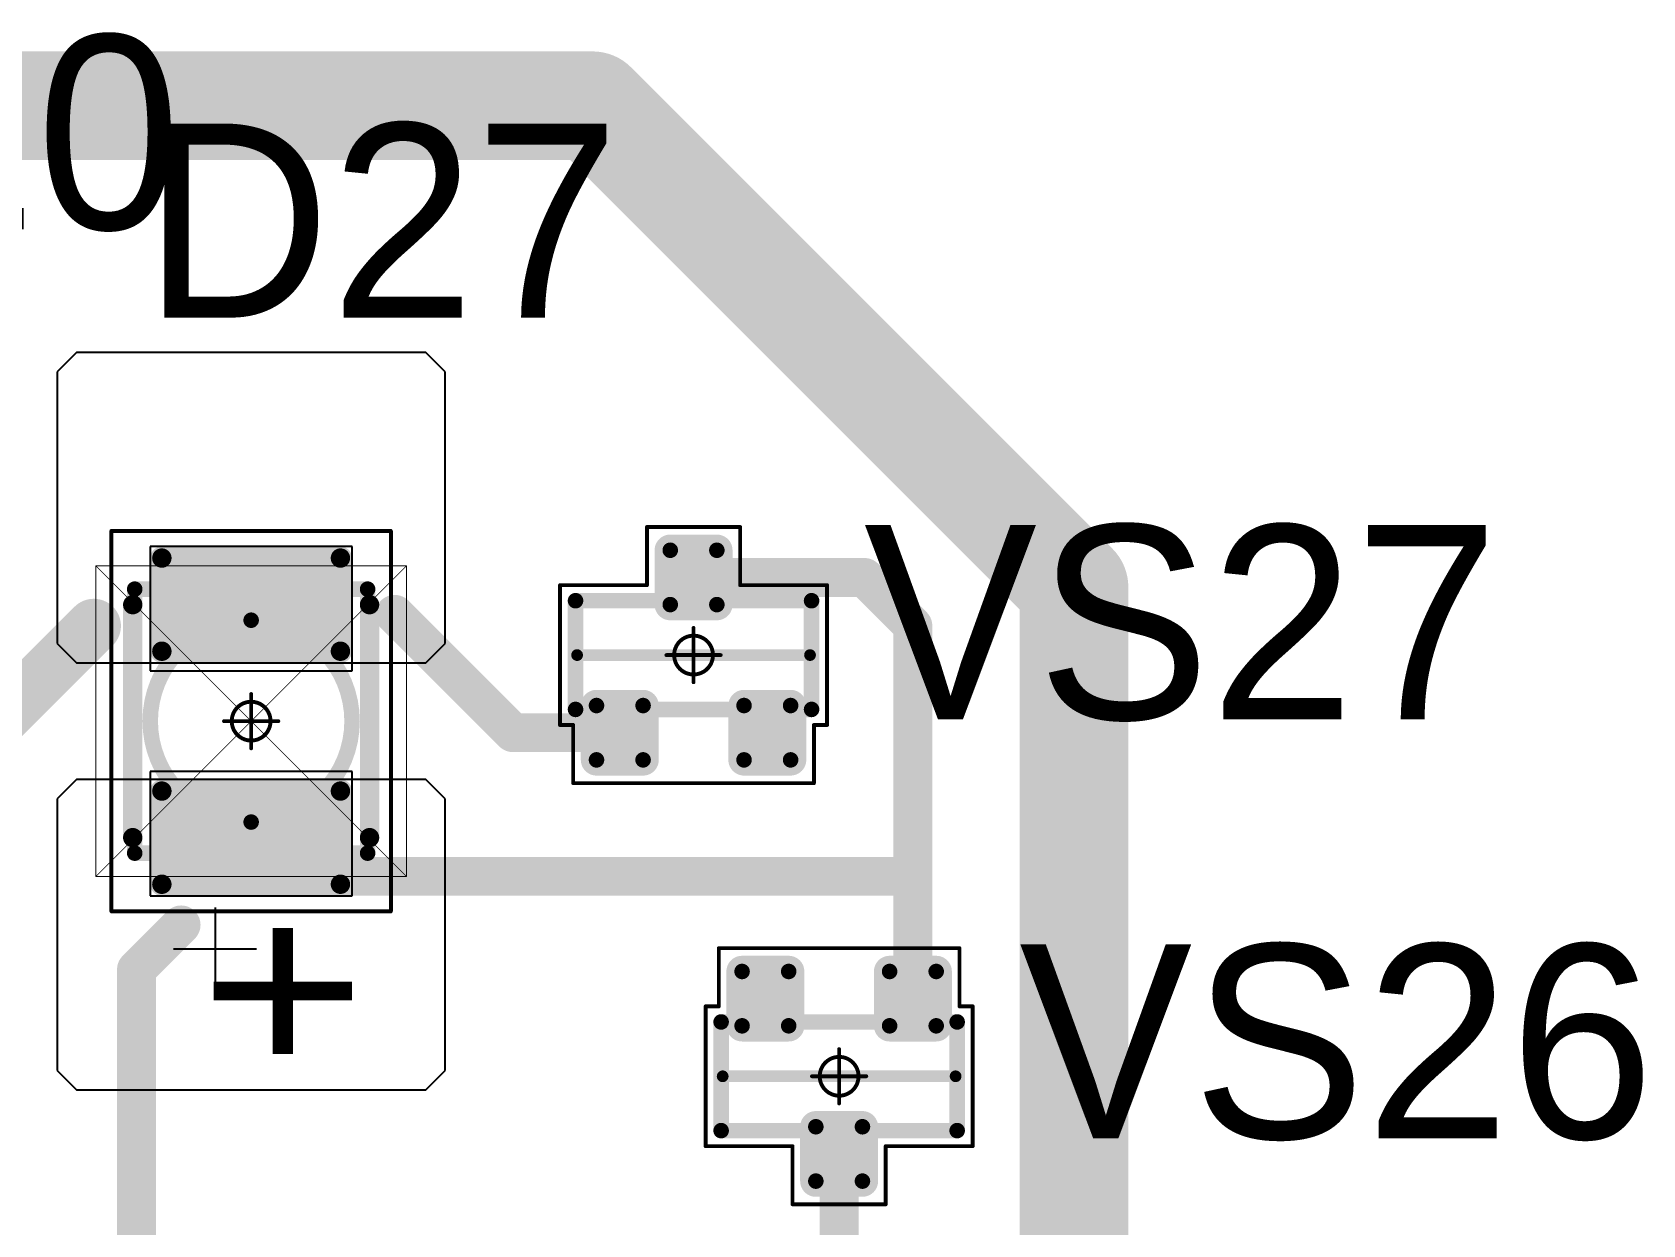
# Model space of a CAD drawing. Header units: millimetres. Extents: x 0 to 273, y 0 to 149.
# Drawn here: x 91.18 to 111.93, y 75.51 to 90.87 of the extents above; entities that cross this region are included whole.
import ezdxf

# ---------------------------------------------------------------- set-up
doc = ezdxf.new("R2010")
doc.units = ezdxf.units.MM
for name, color, linetype in [('Mechanical13', 56, 'Continuous'), ('Mechanical15', 56, 'Continuous'), ('Mechanical2', 216, 'Continuous'), ('TopLayer', 1, 'Continuous'), ('TopOverlay', 2, 'Continuous'), ('TopPaste', 8, 'Continuous'), ('TopSolder', 216, 'Continuous')]:
    doc.layers.add(name, color=color, linetype=linetype)

# ---------------------------------------------------------------- blocks, each defined once
blk = doc.blocks.new('SOT23_43')
at = {"layer": 'Mechanical13', "const_width": 0.2}
for points in [[(-0.7, 1.52), (-0.7, -1.52)], [(0.7, 1.52), (-0.7, 1.52)], [(0.7, 1.52), (0.7, -1.52)], [(-0.7, -1.52), (0.7, -1.52)]]:
    blk.add_lwpolyline(points, dxfattribs=at)
at = {"layer": 'Mechanical13', "const_width": 0.1}
for points in [[(-0.75, 1.52, 1), (-0.65, 1.52, 1)], [(-0.75, 1.52, 1), (-0.65, 1.52, 1)], [(0.65, 1.52, 1), (0.75, 1.52, 1)], [(0.65, 1.52, 1), (0.75, 1.52, 1)], [(-0.75, -1.52, 1), (-0.65, -1.52, 1)], [(-0.75, -1.52, 1), (-0.65, -1.52, 1)], [(0.65, -1.52, 1), (0.75, -1.52, 1)], [(0.65, -1.52, 1), (0.75, -1.52, 1)]]:
    blk.add_lwpolyline(points, format="xyb", close=True, dxfattribs=at)
at = {"layer": 'Mechanical15', "const_width": 0.05}
for points in [[(0.9, 1.72), (-0.9, 1.72)], [(-0.9, 1.72), (-0.9, 1.55)], [(0.9, 1.72), (0.9, 0.6)], [(-1.65, 1.55), (-0.9, 1.55)], [(-1.65, 1.55), (-1.65, -1.55)], [(0.9, 0.6), (1.65, 0.6)], [(1.65, 0.6), (1.65, -0.6)], [(0, 0.35), (0, -0.35)], [(-0.35, 0), (0.35, 0)], [(0.9, -0.6), (0.9, -1.72)], [(0.9, -0.6), (1.65, -0.6)], [(-1.65, -1.55), (-0.9, -1.55)], [(-0.9, -1.55), (-0.9, -1.72)], [(-0.9, -1.72), (0.9, -1.72)]]:
    blk.add_lwpolyline(points, dxfattribs=at)
at = {"layer": 'Mechanical15'}
for points, const_width in [([(-0.913, 1.72, 1), (-0.888, 1.72, 1)], 0.025), ([(-0.913, 1.72, 1), (-0.888, 1.72, 1)], 0.025), ([(0.888, 1.72, 1), (0.913, 1.72, 1)], 0.025), ([(0.888, 1.72, 1), (0.913, 1.72, 1)], 0.025), ([(-1.662, 1.55, 1), (-1.637, 1.55, 1)], 0.025), ([(-1.662, 1.55, 1), (-1.637, 1.55, 1)], 0.025), ([(-0.913, 1.55, 1), (-0.888, 1.55, 1)], 0.025), ([(-0.913, 1.55, 1), (-0.888, 1.55, 1)], 0.025), ([(0.888, 0.6, 1), (0.913, 0.6, 1)], 0.025), ([(0.888, 0.6, 1), (0.913, 0.6, 1)], 0.025), ([(1.637, 0.6, 1), (1.662, 0.6, 1)], 0.025), ([(1.637, 0.6, 1), (1.662, 0.6, 1)], 0.025), ([(0.25, 0, 1), (-0.25, 0, 1)], 0.05), ([(-0.012, 0.35, 1), (0.012, 0.35, 1)], 0.025), ([(-0.362, 0, 1), (-0.337, 0, 1)], 0.025), ([(-0.262, 0, 1), (-0.238, 0, 1)], 0.025), ([(0.238, 0, 1), (0.262, 0, 1)], 0.025), ([(0.337, 0, 1), (0.362, 0, 1)], 0.025), ([(-0.012, -0.35, 1), (0.012, -0.35, 1)], 0.025), ([(0.888, -0.6, 1), (0.913, -0.6, 1)], 0.025), ([(0.888, -0.6, 1), (0.913, -0.6, 1)], 0.025), ([(1.637, -0.6, 1), (1.662, -0.6, 1)], 0.025), ([(1.637, -0.6, 1), (1.662, -0.6, 1)], 0.025), ([(-1.662, -1.55, 1), (-1.637, -1.55, 1)], 0.025), ([(-1.662, -1.55, 1), (-1.637, -1.55, 1)], 0.025), ([(-0.913, -1.55, 1), (-0.888, -1.55, 1)], 0.025), ([(-0.913, -1.55, 1), (-0.888, -1.55, 1)], 0.025), ([(-0.913, -1.72, 1), (-0.888, -1.72, 1)], 0.025), ([(-0.913, -1.72, 1), (-0.888, -1.72, 1)], 0.025), ([(0.888, -1.72, 1), (0.913, -1.72, 1)], 0.025), ([(0.888, -1.72, 1), (0.913, -1.72, 1)], 0.025)]:
    blk.add_lwpolyline(points, format="xyb", close=True, dxfattribs=dict(at, const_width=const_width))
at = {"layer": 'TopLayer', "const_width": 0.1}
for points in [[(-1.4, 1.25, 1), (-1.3, 1.25, 1)], [(-0.7, 1.25, 1), (-0.6, 1.25, 1)], [(-1.4, 0.65, 1), (-1.3, 0.65, 1)], [(-0.7, 0.65, 1), (-0.6, 0.65, 1)], [(0.6, 0.3, 1), (0.7, 0.3, 1)], [(1.3, 0.3, 1), (1.4, 0.3, 1)], [(0.6, -0.3, 1), (0.7, -0.3, 1)], [(1.3, -0.3, 1), (1.4, -0.3, 1)], [(-1.4, -0.65, 1), (-1.3, -0.65, 1)], [(-0.7, -0.65, 1), (-0.6, -0.65, 1)], [(-1.4, -1.25, 1), (-1.3, -1.25, 1)], [(-0.7, -1.25, 1), (-0.6, -1.25, 1)]]:
    blk.add_lwpolyline(points, format="xyb", close=True, dxfattribs=at)
at = {"layer": 'TopLayer'}
for points in [[(-1.45, 1.25), (-1.45, 0.65), (-0.55, 1.25), (-0.55, 0.65)], [(-1.35, 1.35), (-1.35, 0.55), (-0.65, 1.35), (-0.65, 0.55)], [(0.55, 0.3), (0.55, -0.3), (1.45, 0.3), (1.45, -0.3)], [(0.65, 0.4), (0.65, -0.4), (1.35, 0.4), (1.35, -0.4)], [(-1.35, -0.55), (-1.35, -1.35), (-0.65, -0.55), (-0.65, -1.35)], [(-1.45, -0.65), (-1.45, -1.25), (-0.55, -0.65), (-0.55, -1.25)]]:
    blk.add_solid(points, dxfattribs=at)
at = {"layer": 'TopOverlay', "const_width": 0.15}
blk.add_lwpolyline([(0, 1.5), (0, -1.5)], dxfattribs=at)
at = {"layer": 'TopOverlay', "const_width": 0.075}
for points in [[(-0.038, 1.5, 1), (0.038, 1.5, 1)], [(-0.038, -1.5, 1), (0.038, -1.5, 1)]]:
    blk.add_lwpolyline(points, format="xyb", close=True, dxfattribs=at)
at = {"layer": 'TopPaste', "const_width": 0.075}
for points in [[(-1.387, 1.25, 1), (-1.313, 1.25, 1)], [(-0.687, 1.25, 1), (-0.613, 1.25, 1)], [(-1.387, 0.65, 1), (-1.313, 0.65, 1)], [(-0.687, 0.65, 1), (-0.613, 0.65, 1)], [(0.613, 0.3, 1), (0.687, 0.3, 1)], [(1.313, 0.3, 1), (1.387, 0.3, 1)], [(0.613, -0.3, 1), (0.687, -0.3, 1)], [(1.313, -0.3, 1), (1.387, -0.3, 1)], [(-1.387, -0.65, 1), (-1.313, -0.65, 1)], [(-0.687, -0.65, 1), (-0.613, -0.65, 1)], [(-1.387, -1.25, 1), (-1.313, -1.25, 1)], [(-0.687, -1.25, 1), (-0.613, -1.25, 1)]]:
    blk.add_lwpolyline(points, format="xyb", close=True, dxfattribs=at)
at = {"layer": 'TopPaste'}
for points in [[(-1.425, 1.25), (-1.425, 0.65), (-0.575, 1.25), (-0.575, 0.65)], [(-1.35, 1.325), (-1.35, 0.575), (-0.65, 1.325), (-0.65, 0.575)], [(0.575, 0.3), (0.575, -0.3), (1.425, 0.3), (1.425, -0.3)], [(0.65, 0.375), (0.65, -0.375), (1.35, 0.375), (1.35, -0.375)], [(-1.35, -0.575), (-1.35, -1.325), (-0.65, -0.575), (-0.65, -1.325)], [(-1.425, -0.65), (-1.425, -1.25), (-0.575, -0.65), (-0.575, -1.25)]]:
    blk.add_solid(points, dxfattribs=at)
at = {"layer": 'TopSolder', "const_width": 0.202}
for points in [[(-1.451, 1.25, 1), (-1.249, 1.25, 1)], [(-0.751, 1.25, 1), (-0.549, 1.25, 1)], [(-1.451, 0.65, 1), (-1.249, 0.65, 1)], [(-0.751, 0.65, 1), (-0.549, 0.65, 1)], [(0.549, 0.3, 1), (0.751, 0.3, 1)], [(1.249, 0.3, 1), (1.451, 0.3, 1)], [(0.549, -0.3, 1), (0.751, -0.3, 1)], [(1.249, -0.3, 1), (1.451, -0.3, 1)], [(-1.451, -0.65, 1), (-1.249, -0.65, 1)], [(-0.751, -0.65, 1), (-0.549, -0.65, 1)], [(-1.451, -1.25, 1), (-1.249, -1.25, 1)], [(-0.751, -1.25, 1), (-0.549, -1.25, 1)]]:
    blk.add_lwpolyline(points, format="xyb", close=True, dxfattribs=at)
at = {"layer": 'TopSolder'}
for points in [[(-1.552, 1.25), (-1.552, 0.65), (-0.448, 1.25), (-0.448, 0.65)], [(-1.35, 1.452), (-1.35, 0.448), (-0.65, 1.452), (-0.65, 0.448)], [(0.65, 0.502), (0.65, -0.502), (1.35, 0.502), (1.35, -0.502)], [(0.448, 0.3), (0.448, -0.3), (1.552, 0.3), (1.552, -0.3)], [(-1.35, -0.448), (-1.35, -1.452), (-0.65, -0.448), (-0.65, -1.452)], [(-1.552, -0.65), (-1.552, -1.25), (-0.448, -0.65), (-0.448, -1.25)]]:
    blk.add_solid(points, dxfattribs=at)
blk = doc.blocks.new('SOT23_44')
at = {"layer": 'Mechanical13', "const_width": 0.2}
for points in [[(-0.7, -1.52), (-0.7, 1.52)], [(0.7, 1.52), (-0.7, 1.52)], [(0.7, -1.52), (0.7, 1.52)], [(0.7, -1.52), (-0.7, -1.52)]]:
    blk.add_lwpolyline(points, dxfattribs=at)
at = {"layer": 'Mechanical13', "const_width": 0.1}
for points in [[(-0.75, 1.52, 1), (-0.65, 1.52, 1)], [(-0.75, 1.52, 1), (-0.65, 1.52, 1)], [(0.65, 1.52, 1), (0.75, 1.52, 1)], [(0.65, 1.52, 1), (0.75, 1.52, 1)], [(-0.75, -1.52, 1), (-0.65, -1.52, 1)], [(-0.75, -1.52, 1), (-0.65, -1.52, 1)], [(0.65, -1.52, 1), (0.75, -1.52, 1)], [(0.65, -1.52, 1), (0.75, -1.52, 1)]]:
    blk.add_lwpolyline(points, format="xyb", close=True, dxfattribs=at)
at = {"layer": 'Mechanical15', "const_width": 0.05}
for points in [[(0.9, 1.72), (-0.9, 1.72)], [(-0.9, 1.55), (-0.9, 1.72)], [(0.9, 0.6), (0.9, 1.72)], [(-0.9, 1.55), (-1.65, 1.55)], [(-1.65, -1.55), (-1.65, 1.55)], [(1.65, 0.6), (0.9, 0.6)], [(1.65, -0.6), (1.65, 0.6)], [(0, -0.35), (0, 0.35)], [(0.35, 0), (-0.35, 0)], [(0.9, -1.72), (0.9, -0.6)], [(1.65, -0.6), (0.9, -0.6)], [(-0.9, -1.55), (-1.65, -1.55)], [(-0.9, -1.72), (-0.9, -1.55)], [(0.9, -1.72), (-0.9, -1.72)]]:
    blk.add_lwpolyline(points, dxfattribs=at)
at = {"layer": 'Mechanical15'}
for points, const_width in [([(-0.913, 1.72, 1), (-0.888, 1.72, 1)], 0.025), ([(-0.913, 1.72, 1), (-0.888, 1.72, 1)], 0.025), ([(0.888, 1.72, 1), (0.913, 1.72, 1)], 0.025), ([(0.888, 1.72, 1), (0.913, 1.72, 1)], 0.025), ([(-1.662, 1.55, 1), (-1.637, 1.55, 1)], 0.025), ([(-1.662, 1.55, 1), (-1.637, 1.55, 1)], 0.025), ([(-0.913, 1.55, 1), (-0.888, 1.55, 1)], 0.025), ([(-0.913, 1.55, 1), (-0.888, 1.55, 1)], 0.025), ([(0.888, 0.6, 1), (0.913, 0.6, 1)], 0.025), ([(0.888, 0.6, 1), (0.913, 0.6, 1)], 0.025), ([(1.637, 0.6, 1), (1.662, 0.6, 1)], 0.025), ([(1.637, 0.6, 1), (1.662, 0.6, 1)], 0.025), ([(0.25, 0, 1), (-0.25, 0, 1)], 0.05), ([(-0.012, 0.35, 1), (0.012, 0.35, 1)], 0.025), ([(-0.362, 0, 1), (-0.337, 0, 1)], 0.025), ([(-0.262, 0, 1), (-0.238, 0, 1)], 0.025), ([(0.238, 0, 1), (0.262, 0, 1)], 0.025), ([(0.337, 0, 1), (0.362, 0, 1)], 0.025), ([(-0.012, -0.35, 1), (0.012, -0.35, 1)], 0.025), ([(0.888, -0.6, 1), (0.913, -0.6, 1)], 0.025), ([(0.888, -0.6, 1), (0.913, -0.6, 1)], 0.025), ([(1.637, -0.6, 1), (1.662, -0.6, 1)], 0.025), ([(1.637, -0.6, 1), (1.662, -0.6, 1)], 0.025), ([(-1.662, -1.55, 1), (-1.637, -1.55, 1)], 0.025), ([(-1.662, -1.55, 1), (-1.637, -1.55, 1)], 0.025), ([(-0.913, -1.55, 1), (-0.888, -1.55, 1)], 0.025), ([(-0.913, -1.55, 1), (-0.888, -1.55, 1)], 0.025), ([(-0.913, -1.72, 1), (-0.888, -1.72, 1)], 0.025), ([(-0.913, -1.72, 1), (-0.888, -1.72, 1)], 0.025), ([(0.888, -1.72, 1), (0.913, -1.72, 1)], 0.025), ([(0.888, -1.72, 1), (0.913, -1.72, 1)], 0.025)]:
    blk.add_lwpolyline(points, format="xyb", close=True, dxfattribs=dict(at, const_width=const_width))
at = {"layer": 'TopLayer', "const_width": 0.1}
for points in [[(-1.4, 1.25, 1), (-1.3, 1.25, 1)], [(-0.7, 1.25, 1), (-0.6, 1.25, 1)], [(-1.4, 0.65, 1), (-1.3, 0.65, 1)], [(-0.7, 0.65, 1), (-0.6, 0.65, 1)], [(0.6, 0.3, 1), (0.7, 0.3, 1)], [(1.3, 0.3, 1), (1.4, 0.3, 1)], [(0.6, -0.3, 1), (0.7, -0.3, 1)], [(1.3, -0.3, 1), (1.4, -0.3, 1)], [(-1.4, -0.65, 1), (-1.3, -0.65, 1)], [(-0.7, -0.65, 1), (-0.6, -0.65, 1)], [(-1.4, -1.25, 1), (-1.3, -1.25, 1)], [(-0.7, -1.25, 1), (-0.6, -1.25, 1)]]:
    blk.add_lwpolyline(points, format="xyb", close=True, dxfattribs=at)
at = {"layer": 'TopLayer'}
for points in [[(-1.45, 1.25), (-1.45, 0.65), (-0.55, 1.25), (-0.55, 0.65)], [(-1.35, 1.35), (-1.35, 0.55), (-0.65, 1.35), (-0.65, 0.55)], [(0.55, 0.3), (0.55, -0.3), (1.45, 0.3), (1.45, -0.3)], [(0.65, 0.4), (0.65, -0.4), (1.35, 0.4), (1.35, -0.4)], [(-1.35, -0.55), (-1.35, -1.35), (-0.65, -0.55), (-0.65, -1.35)], [(-1.45, -0.65), (-1.45, -1.25), (-0.55, -0.65), (-0.55, -1.25)]]:
    blk.add_solid(points, dxfattribs=at)
at = {"layer": 'TopOverlay', "const_width": 0.15}
blk.add_lwpolyline([(0, -1.5), (0, 1.5)], dxfattribs=at)
at = {"layer": 'TopOverlay', "const_width": 0.075}
for points in [[(-0.038, 1.5, 1), (0.038, 1.5, 1)], [(-0.038, -1.5, 1), (0.038, -1.5, 1)]]:
    blk.add_lwpolyline(points, format="xyb", close=True, dxfattribs=at)
at = {"layer": 'TopPaste', "const_width": 0.075}
for points in [[(-1.387, 1.25, 1), (-1.313, 1.25, 1)], [(-0.687, 1.25, 1), (-0.613, 1.25, 1)], [(-1.387, 0.65, 1), (-1.313, 0.65, 1)], [(-0.687, 0.65, 1), (-0.613, 0.65, 1)], [(0.613, 0.3, 1), (0.687, 0.3, 1)], [(1.313, 0.3, 1), (1.387, 0.3, 1)], [(0.613, -0.3, 1), (0.687, -0.3, 1)], [(1.313, -0.3, 1), (1.387, -0.3, 1)], [(-1.387, -0.65, 1), (-1.313, -0.65, 1)], [(-0.687, -0.65, 1), (-0.613, -0.65, 1)], [(-1.387, -1.25, 1), (-1.313, -1.25, 1)], [(-0.687, -1.25, 1), (-0.613, -1.25, 1)]]:
    blk.add_lwpolyline(points, format="xyb", close=True, dxfattribs=at)
at = {"layer": 'TopPaste'}
for points in [[(-1.425, 1.25), (-1.425, 0.65), (-0.575, 1.25), (-0.575, 0.65)], [(-1.35, 1.325), (-1.35, 0.575), (-0.65, 1.325), (-0.65, 0.575)], [(0.575, 0.3), (0.575, -0.3), (1.425, 0.3), (1.425, -0.3)], [(0.65, 0.375), (0.65, -0.375), (1.35, 0.375), (1.35, -0.375)], [(-1.35, -0.575), (-1.35, -1.325), (-0.65, -0.575), (-0.65, -1.325)], [(-1.425, -0.65), (-1.425, -1.25), (-0.575, -0.65), (-0.575, -1.25)]]:
    blk.add_solid(points, dxfattribs=at)
at = {"layer": 'TopSolder', "const_width": 0.202}
for points in [[(-1.451, 1.25, 1), (-1.249, 1.25, 1)], [(-0.751, 1.25, 1), (-0.549, 1.25, 1)], [(-1.451, 0.65, 1), (-1.249, 0.65, 1)], [(-0.751, 0.65, 1), (-0.549, 0.65, 1)], [(0.549, 0.3, 1), (0.751, 0.3, 1)], [(1.249, 0.3, 1), (1.451, 0.3, 1)], [(0.549, -0.3, 1), (0.751, -0.3, 1)], [(1.249, -0.3, 1), (1.451, -0.3, 1)], [(-1.451, -0.65, 1), (-1.249, -0.65, 1)], [(-0.751, -0.65, 1), (-0.549, -0.65, 1)], [(-1.451, -1.25, 1), (-1.249, -1.25, 1)], [(-0.751, -1.25, 1), (-0.549, -1.25, 1)]]:
    blk.add_lwpolyline(points, format="xyb", close=True, dxfattribs=at)
at = {"layer": 'TopSolder'}
for points in [[(-1.552, 1.25), (-1.552, 0.65), (-0.448, 1.25), (-0.448, 0.65)], [(-1.35, 1.452), (-1.35, 0.448), (-0.65, 1.452), (-0.65, 0.448)], [(0.65, 0.502), (0.65, -0.502), (1.35, 0.502), (1.35, -0.502)], [(0.448, 0.3), (0.448, -0.3), (1.552, 0.3), (1.552, -0.3)], [(-1.35, -0.448), (-1.35, -1.452), (-0.65, -0.448), (-0.65, -1.452)], [(-1.552, -0.65), (-1.552, -1.25), (-0.448, -0.65), (-0.448, -1.25)]]:
    blk.add_solid(points, dxfattribs=at)
blk = doc.blocks.new('T66G_4_128')
at = {"layer": 'Mechanical13'}
for p, q in [((2.936, 0.071), (2.936, -1)), ((2.4, -0.464), (3.471, -0.464))]:
    blk.add_line(p, q, dxfattribs=at)
at = {"layer": 'Mechanical13', "const_width": 0.2}
for points in [[(-1.7, -1.5), (-1.7, 1.5)], [(1.7, 1.5), (-1.7, 1.5)], [(1.7, -1.5), (1.7, 1.5)], [(1.7, -1.5), (-1.7, -1.5)]]:
    blk.add_lwpolyline(points, dxfattribs=at)
at = {"layer": 'Mechanical13'}
for points, const_width in [([(-1.75, 1.5, 1), (-1.65, 1.5, 1)], 0.1), ([(-1.75, 1.5, 1), (-1.65, 1.5, 1)], 0.1), ([(1.65, 1.5, 1), (1.75, 1.5, 1)], 0.1), ([(1.65, 1.5, 1), (1.75, 1.5, 1)], 0.1), ([(1.3, 0, 1), (-1.3, 0, 1)], 0.2), ([(-1.35, 0, 1), (-1.25, 0, 1)], 0.1), ([(1.25, 0, 1), (1.35, 0, 1)], 0.1), ([(-1.75, -1.5, 1), (-1.65, -1.5, 1)], 0.1), ([(-1.75, -1.5, 1), (-1.65, -1.5, 1)], 0.1), ([(1.65, -1.5, 1), (1.75, -1.5, 1)], 0.1), ([(1.65, -1.5, 1), (1.75, -1.5, 1)], 0.1)]:
    blk.add_lwpolyline(points, format="xyb", close=True, dxfattribs=dict(at, const_width=const_width))
at = {"layer": 'Mechanical15', "const_width": 0.05}
for points in [[(2.45, 1.8), (-2.45, 1.8)], [(-2.45, -1.8), (-2.45, 1.8)], [(2.45, -1.8), (2.45, 1.8)], [(0, -0.35), (0, 0.35)], [(0.35, 0), (-0.35, 0)], [(2.45, -1.8), (-2.45, -1.8)]]:
    blk.add_lwpolyline(points, dxfattribs=at)
at = {"layer": 'Mechanical15'}
for points, const_width in [([(-2.462, 1.8, 1), (-2.438, 1.8, 1)], 0.025), ([(-2.462, 1.8, 1), (-2.438, 1.8, 1)], 0.025), ([(2.438, 1.8, 1), (2.462, 1.8, 1)], 0.025), ([(2.438, 1.8, 1), (2.462, 1.8, 1)], 0.025), ([(0.25, 0, 1), (-0.25, 0, 1)], 0.05), ([(-0.012, 0.35, 1), (0.012, 0.35, 1)], 0.025), ([(-0.362, 0, 1), (-0.337, 0, 1)], 0.025), ([(-0.262, 0, 1), (-0.238, 0, 1)], 0.025), ([(0.238, 0, 1), (0.262, 0, 1)], 0.025), ([(0.337, 0, 1), (0.362, 0, 1)], 0.025), ([(-0.012, -0.35, 1), (0.012, -0.35, 1)], 0.025), ([(-2.462, -1.8, 1), (-2.438, -1.8, 1)], 0.025), ([(-2.462, -1.8, 1), (-2.438, -1.8, 1)], 0.025), ([(2.438, -1.8, 1), (2.462, -1.8, 1)], 0.025), ([(2.438, -1.8, 1), (2.462, -1.8, 1)], 0.025)]:
    blk.add_lwpolyline(points, format="xyb", close=True, dxfattribs=dict(at, const_width=const_width))
at = {"layer": 'TopLayer'}
for p, q in [((-4.5, 2.5), (-4.75, 2.25)), ((-1, 2.5), (-4.5, 2.5)), ((-0.75, 2.25), (-1, 2.5)), ((1, 2.5), (0.75, 2.25)), ((4.5, 2.5), (1, 2.5)), ((4.75, 2.25), (4.5, 2.5)), ((-4.75, 2.25), (-4.75, -2.25)), ((-0.75, -2.25), (-0.75, 2.25)), ((0.75, 2.25), (0.75, -2.25)), ((4.75, -2.25), (4.75, 2.25)), ((-4.75, -2.25), (-4.5, -2.5)), ((-1, -2.5), (-0.75, -2.25)), ((0.75, -2.25), (1, -2.5)), ((4.5, -2.5), (4.75, -2.25)), ((-4.5, -2.5), (-1, -2.5)), ((1, -2.5), (4.5, -2.5))]:
    blk.add_line(p, q, dxfattribs=at)
at = {"layer": 'TopLayer', "const_width": 0.15}
for points in [[(-2.175, 1.15, 1), (-2.025, 1.15, 1)], [(-0.975, 1.15, 1), (-0.825, 1.15, 1)], [(0.825, 1.15, 1), (0.975, 1.15, 1)], [(2.025, 1.15, 1), (2.175, 1.15, 1)], [(-2.175, -1.15, 1), (-2.025, -1.15, 1)], [(-0.975, -1.15, 1), (-0.825, -1.15, 1)], [(0.825, -1.15, 1), (0.975, -1.15, 1)], [(2.025, -1.15, 1), (2.175, -1.15, 1)]]:
    blk.add_lwpolyline(points, format="xyb", close=True, dxfattribs=at)
at = {"layer": 'TopLayer'}
for points in [[(-0.9, 1.3), (-2.1, 1.3), (-0.9, -1.3), (-2.1, -1.3)], [(2.1, 1.3), (0.9, 1.3), (2.1, -1.3), (0.9, -1.3)], [(-0.75, 1.15), (-2.25, 1.15), (-0.75, -1.15), (-2.25, -1.15)], [(2.25, 1.15), (0.75, 1.15), (2.25, -1.15), (0.75, -1.15)]]:
    blk.add_solid(points, dxfattribs=at)
at = {"layer": 'TopOverlay', "const_width": 0.25}
for points in [[(1.5, 1.525), (-1.5, 1.525)], [(1.5, -1.525), (-1.5, -1.525)]]:
    blk.add_lwpolyline(points, dxfattribs=at)
at = {"layer": 'TopOverlay', "const_width": 0.125}
for points in [[(-1.562, 1.525, 1), (-1.438, 1.525, 1)], [(1.438, 1.525, 1), (1.562, 1.525, 1)], [(-1.562, -1.525, 1), (-1.438, -1.525, 1)], [(1.438, -1.525, 1), (1.562, -1.525, 1)]]:
    blk.add_lwpolyline(points, format="xyb", close=True, dxfattribs=at)
at = {"layer": 'TopPaste', "const_width": 0.125}
for points in [[(-2.163, 1.15, 1), (-2.038, 1.15, 1)], [(-0.963, 1.15, 1), (-0.838, 1.15, 1)], [(0.838, 1.15, 1), (0.963, 1.15, 1)], [(2.038, 1.15, 1), (2.163, 1.15, 1)], [(-2.163, -1.15, 1), (-2.038, -1.15, 1)], [(-0.963, -1.15, 1), (-0.838, -1.15, 1)], [(0.838, -1.15, 1), (0.963, -1.15, 1)], [(2.038, -1.15, 1), (2.163, -1.15, 1)]]:
    blk.add_lwpolyline(points, format="xyb", close=True, dxfattribs=at)
at = {"layer": 'TopPaste'}
for points in [[(-0.9, 1.275), (-2.1, 1.275), (-0.9, -1.275), (-2.1, -1.275)], [(2.1, 1.275), (0.9, 1.275), (2.1, -1.275), (0.9, -1.275)], [(-0.775, 1.15), (-2.225, 1.15), (-0.775, -1.15), (-2.225, -1.15)], [(2.225, 1.15), (0.775, 1.15), (2.225, -1.15), (0.775, -1.15)]]:
    blk.add_solid(points, dxfattribs=at)
at = {"layer": 'TopSolder'}
for p, q in [((-2.25, 1.3), (-2.25, -1.3)), ((-0.65, 1.3), (-2.25, 1.3)), ((-0.65, -1.3), (-0.65, 1.3)), ((0.65, 1.3), (0.65, -1.3)), ((2.25, 1.3), (0.65, 1.3)), ((2.25, -1.3), (2.25, 1.3)), ((-2.25, -1.3), (-0.65, -1.3)), ((0.65, -1.3), (2.25, -1.3))]:
    blk.add_line(p, q, dxfattribs=at)
at = {"layer": 'TopOverlay'}
blk.add_text('+', height=2.5, dxfattribs=at).set_placement((2.5, -0.8))

msp = doc.modelspace()

# ---------------------------------------------------------------- linework, layer by layer
at = {"layer": 'Mechanical2'}
for points, const_width in [([(92.002, 79.999), (92.002, 83.999)], 0.0127), ([(92.002, 83.999), (96.002, 83.999)], 0.0127), ([(92.002, 83.999), (96.002, 79.999)], 0.01), ([(92.002, 79.999), (96.002, 83.999)], 0.01), ([(96.002, 79.999), (96.002, 83.999)], 0.0127), ([(92.002, 79.999), (96.002, 79.999)], 0.0127)]:
    msp.add_lwpolyline(points, dxfattribs=dict(at, const_width=const_width))
for points, const_width in [([(91.999, 83.999, 1), (92.005, 83.999, 1)], 0.00635), ([(91.999, 83.999, 1), (92.005, 83.999, 1)], 0.00635), ([(91.999, 83.999, 1), (92.004, 83.999, 1)], 0.005), ([(95.999, 83.999, 1), (96.005, 83.999, 1)], 0.00635), ([(95.999, 83.999, 1), (96.005, 83.999, 1)], 0.00635), ([(95.999, 83.999, 1), (96.004, 83.999, 1)], 0.005), ([(91.999, 79.999, 1), (92.005, 79.999, 1)], 0.00635), ([(91.999, 79.999, 1), (92.005, 79.999, 1)], 0.00635), ([(91.999, 79.999, 1), (92.004, 79.999, 1)], 0.005), ([(95.999, 79.999, 1), (96.005, 79.999, 1)], 0.00635), ([(95.999, 79.999, 1), (96.005, 79.999, 1)], 0.00635), ([(95.999, 79.999, 1), (96.004, 79.999, 1)], 0.005)]:
    msp.add_lwpolyline(points, format="xyb", close=True, dxfattribs=dict(at, const_width=const_width))
at = {"layer": 'TopLayer'}
for points, const_width in [([(90.05, 89.925), (98.4, 89.925)], 1.4), ([(98.4, 89.925), (104.6, 83.725)], 1.4), ([(104.6, 59.425), (104.6, 83.725)], 1.4), ([(99.7, 83.85), (101.9, 83.85)], 0.5), ([(101.9, 83.85), (102.525, 83.225)], 0.5), ([(95.85, 83.375), (97.375, 81.85)], 0.5), ([(90.15, 81.4), (91.975, 83.225)], 0.7), ([(102.525, 80), (102.525, 83.225)], 0.5), ([(97.375, 81.85), (98.75, 81.85)], 0.5), ([(94.002, 80.499), (94.501, 80)], 0.5), ([(94.501, 80), (102.525, 80)], 0.5), ([(102.525, 78.425), (102.525, 80)], 0.5), ([(92.525, 78.8), (93.1, 79.375)], 0.5), ([(92.525, 72.825), (92.525, 78.8)], 0.5), ([(101.575, 75.025), (101.575, 76.425)], 0.5)]:
    msp.add_lwpolyline(points, dxfattribs=dict(at, const_width=const_width))
for points, const_width in [([(98.05, 89.925, 1), (98.75, 89.925, 1)], 0.7), ([(98.05, 89.925, 1), (98.75, 89.925, 1)], 0.7), ([(104.25, 83.725, 1), (104.95, 83.725, 1)], 0.7), ([(104.25, 83.725, 1), (104.95, 83.725, 1)], 0.7), ([(99.575, 83.85, 1), (99.825, 83.85, 1)], 0.25), ([(101.775, 83.85, 1), (102.025, 83.85, 1)], 0.25), ([(101.775, 83.85, 1), (102.025, 83.85, 1)], 0.25), ([(95.725, 83.375, 1), (95.975, 83.375, 1)], 0.25), ([(91.8, 83.225, 1), (92.15, 83.225, 1)], 0.35), ([(102.4, 83.225, 1), (102.65, 83.225, 1)], 0.25), ([(102.4, 83.225, 1), (102.65, 83.225, 1)], 0.25), ([(97.25, 81.85, 1), (97.5, 81.85, 1)], 0.25), ([(97.25, 81.85, 1), (97.5, 81.85, 1)], 0.25), ([(98.625, 81.85, 1), (98.875, 81.85, 1)], 0.25), ([(93.877, 80.499, 1), (94.127, 80.499, 1)], 0.25), ([(94.376, 80, 1), (94.626, 80, 1)], 0.25), ([(94.376, 80, 1), (94.626, 80, 1)], 0.25), ([(102.4, 80, 1), (102.65, 80, 1)], 0.25), ([(102.4, 80, 1), (102.65, 80, 1)], 0.25), ([(102.4, 80, 1), (102.65, 80, 1)], 0.25), ([(92.975, 79.375, 1), (93.225, 79.375, 1)], 0.25), ([(92.4, 78.8, 1), (92.65, 78.8, 1)], 0.25), ([(92.4, 78.8, 1), (92.65, 78.8, 1)], 0.25), ([(102.4, 78.425, 1), (102.65, 78.425, 1)], 0.25), ([(101.45, 76.425, 1), (101.7, 76.425, 1)], 0.25)]:
    msp.add_lwpolyline(points, format="xyb", close=True, dxfattribs=dict(at, const_width=const_width))

# ---------------------------------------------------------------- block references
for name, p, rotation in [('T66G_4_128', (94.002, 81.999), 270), ('SOT23_43', (99.7, 82.85), 90), ('SOT23_44', (101.575, 77.425), 270)]:
    msp.add_blockref(name, p, dxfattribs=dict(rotation=rotation))

# ---------------------------------------------------------------- texts
at = {"layer": 'TopOverlay'}
for s, p in [('R10', (86.964, 88.335)), ('D27', (92.61, 87.196)), ('VS27', (101.894, 82.024)), ('VS26', (103.894, 76.624))]:
    msp.add_text(s, height=2.5, dxfattribs=at).set_placement(p)

doc.saveas('drawing.dxf')
